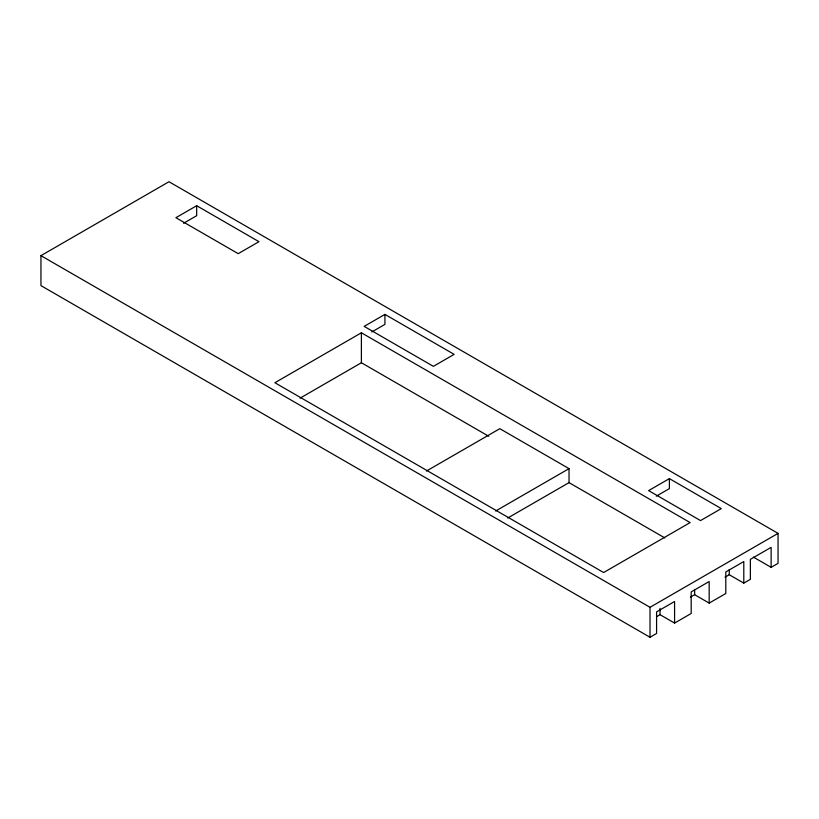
<?xml version="1.0" encoding="UTF-8"?>
<svg xmlns="http://www.w3.org/2000/svg" width="819" height="819" viewBox="0 0 819 819"><rect width="100%" height="100%" fill="white"/><g stroke="black" fill="none" stroke-linecap="round" stroke-linejoin="round"><path stroke-width="1.23" d="M656.869 616.523L660.042 614.69L674.58 623.075L674.58 601.504L656.582 611.895L656.582 633.466L650.01 637.264L40.95 285.626L40.95 255.661L168.99 181.736L778.05 533.374L778.05 563.339L771.129 567.342L753.408 557.104M196.673 205.712L175.911 217.7L238.206 253.665L258.968 241.677L196.673 205.712L196.673 215.704L183.558 223.27M384.93 314.394L364.168 326.382L433.374 366.349L454.146 354.361L384.93 314.394L384.93 324.385L371.816 331.961M361.394 332.78L274.887 382.729L603.634 572.532L690.151 522.583L361.394 332.78L361.394 362.745L488.748 436.271M300.071 398.157L361.394 362.745M426.443 471.038L499.825 428.685L569.031 468.642L569.031 482.626L664.823 537.929M495.659 511.005L569.031 468.642M507.708 518.028L569.031 482.626M669.389 478.624L648.628 490.612L700.532 520.587L721.293 508.599L669.389 478.624L669.389 488.615L656.275 496.191M40.95 255.661L650.01 607.299L778.05 533.374M690.417 597.153L694.655 594.707L709.182 603.101L725.798 593.509L725.798 571.928L743.795 561.547L743.795 583.118L750.368 579.33L750.368 559.346L771.129 547.358L771.129 567.342M725.02 577.17L729.258 574.733L743.795 583.118M674.58 623.075L691.185 613.492L691.185 591.912L709.182 581.521L709.182 603.101M729.258 569.655L729.258 574.733M694.655 589.629L694.655 594.707M660.042 608.343L660.042 614.69M650.01 607.299L650.01 637.264"/></g></svg>
